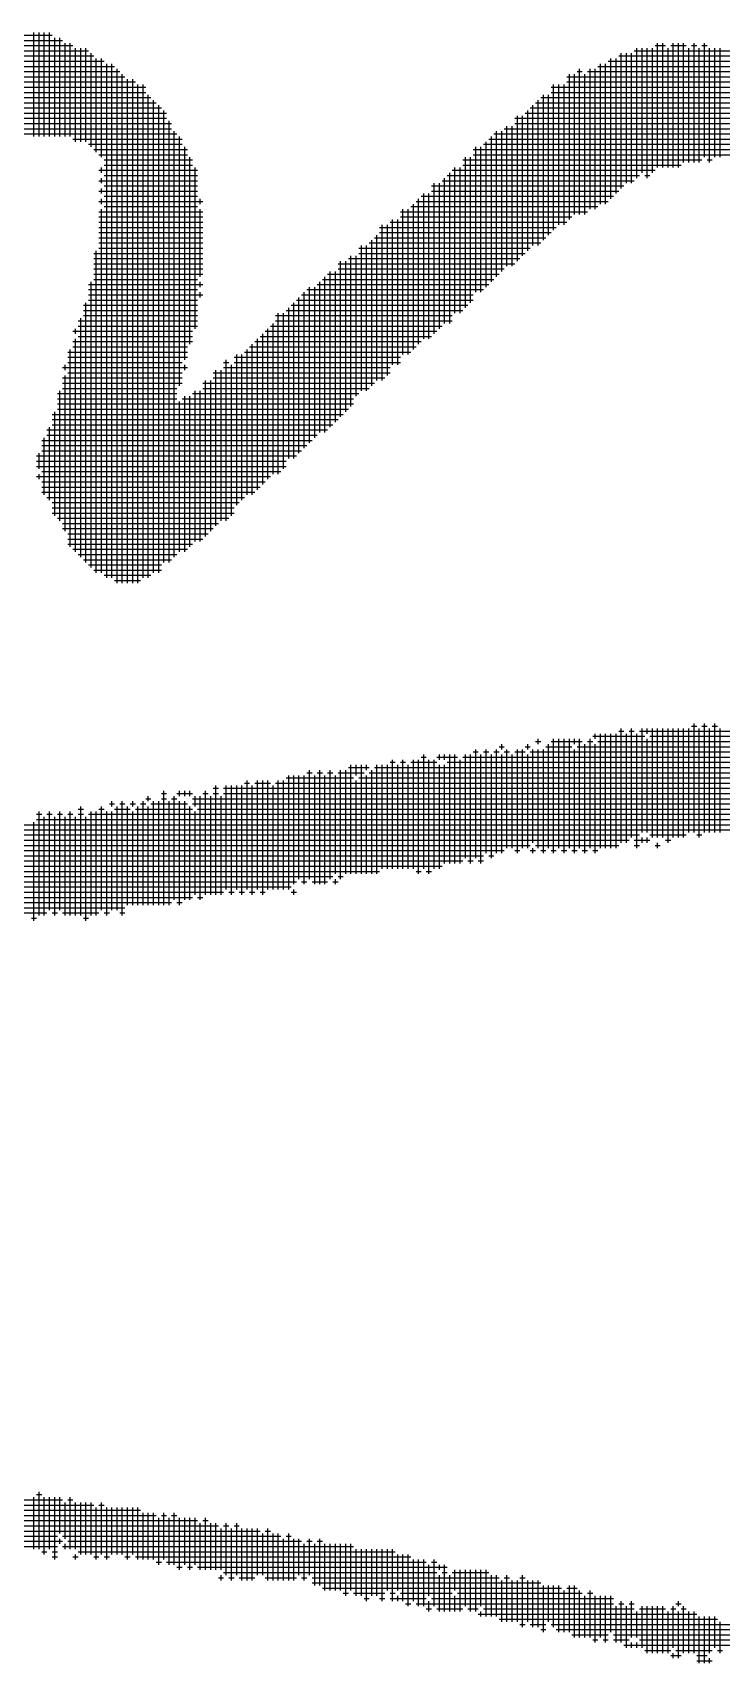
# Model space of a CAD drawing. Header units: feet. Extents: x 0 to 708085, y 0 to 237600.
# Drawn here: x 584760 to 585261, y 10671 to 11858 of the extents above; entities that cross this region are included whole.
import ezdxf

# ---------------------------------------------------------------- set-up
doc = ezdxf.new("R2010")
doc.units = ezdxf.units.FT
doc.header["$LTSCALE"] = 2200
doc.header["$MEASUREMENT"] = 0
doc.layers.add('CX-MISC', color=2, linetype='CONTINUOUS')

msp = doc.modelspace()

# ---------------------------------------------------------------- linework, layer by layer
at = {"layer": 'CX-MISC'}
for p, q in [((584761.2, 11782.5, 9817), (584761.2, 11858.1, 9817)), ((584765, 11782.5, 9817), (584765, 11858.1, 9817)), ((584768.8, 11782.5, 9817), (584768.8, 11858.1, 9817)), ((584772.6, 11782.5, 9817), (584772.6, 11858.1, 9817)), ((584672.4, 11848.6, 9817), (584789.6, 11848.6, 9817)), ((584687.5, 11852.4, 9817), (584782, 11852.4, 9817)), ((584717.8, 11856.2, 9817), (584774.5, 11856.2, 9817)), ((584776.4, 11782.5, 9817), (584776.4, 11854.3, 9817)), ((584780.1, 11782.5, 9817), (584780.1, 11854.3, 9817)), ((584783.9, 11782.5, 9817), (584783.9, 11850.5, 9817)), ((584787.7, 11782.5, 9817), (584787.7, 11850.5, 9817)), ((584791.5, 11778.7, 9817), (584791.5, 11846.7, 9817)), ((584795.3, 11778.7, 9817), (584795.3, 11846.7, 9817)), ((584799, 11778.7, 9817), (584799, 11846.7, 9817)), ((585199.7, 11752.2, 9817), (585199.7, 11846.7, 9817)), ((585203.5, 11756, 9817), (585203.5, 11846.7, 9817)), ((585207.3, 11752.2, 9817), (585207.3, 11846.7, 9817)), ((585211.1, 11756, 9817), (585211.1, 11846.7, 9817)), ((585213, 11848.6, 9817), (585220.5, 11848.6, 9817)), ((585214.8, 11759.8, 9817), (585214.8, 11850.5, 9817)), ((585218.6, 11759.8, 9817), (585218.6, 11850.5, 9817)), ((585222.4, 11759.8, 9817), (585222.4, 11846.7, 9817)), ((585224.3, 11848.6, 9817), (585235.6, 11848.6, 9817)), ((585226.2, 11759.8, 9817), (585226.2, 11850.5, 9817)), ((585230, 11759.8, 9817), (585230, 11850.5, 9817)), ((585233.7, 11763.6, 9817), (585233.7, 11850.5, 9817)), ((585237.5, 11763.6, 9817), (585237.5, 11846.7, 9817)), ((585239.4, 11848.6, 9817), (585243.2, 11848.6, 9817)), ((585241.3, 11763.6, 9817), (585241.3, 11850.5, 9817)), ((585245.1, 11763.6, 9817), (585245.1, 11846.7, 9817)), ((585247, 11848.6, 9817), (585250.8, 11848.6, 9817)), ((585248.9, 11767.4, 9817), (585248.9, 11850.5, 9817)), ((585252.6, 11763.6, 9817), (585252.6, 11846.7, 9817)), ((585256.4, 11767.4, 9817), (585256.4, 11846.7, 9817)), ((585260.2, 11767.4, 9817), (585260.2, 11846.7, 9817)), ((584634.6, 11837.3, 9817), (584812.3, 11837.3, 9817)), ((584642.2, 11841.1, 9817), (584804.7, 11841.1, 9817)), ((584661.1, 11844.8, 9817), (584800.9, 11844.8, 9817)), ((584802.8, 11774.9, 9817), (584802.8, 11843, 9817)), ((584806.6, 11771.1, 9817), (584806.6, 11839.2, 9817)), ((584810.4, 11767.4, 9817), (584810.4, 11839.2, 9817)), ((584814.2, 11461.2, 9817), (584814.2, 11835.4, 9817)), ((584817.9, 11461.2, 9817), (584817.9, 11835.4, 9817)), ((585173.3, 11733.3, 9817), (585173.3, 11835.4, 9817)), ((585177, 11733.3, 9817), (585177, 11835.4, 9817)), ((585178.9, 11837.3, 9817), (585288.6, 11837.3, 9817)), ((585180.8, 11737.1, 9817), (585180.8, 11839.2, 9817)), ((585184.6, 11740.9, 9817), (585184.6, 11839.2, 9817)), ((585186.5, 11841.1, 9817), (585281, 11841.1, 9817)), ((585188.4, 11744.7, 9817), (585188.4, 11843, 9817)), ((585192.2, 11748.5, 9817), (585192.2, 11843, 9817)), ((585195.9, 11748.5, 9817), (585195.9, 11843, 9817)), ((585197.8, 11844.8, 9817), (585273.4, 11844.8, 9817)), ((584604.4, 11822.2, 9817), (584835, 11822.2, 9817)), ((584611.9, 11825.9, 9817), (584827.4, 11825.9, 9817)), ((584619.5, 11829.7, 9817), (584823.6, 11829.7, 9817)), ((584627.1, 11833.5, 9817), (584819.8, 11833.5, 9817)), ((584821.7, 11457.4, 9817), (584821.7, 11831.6, 9817)), ((584825.5, 11457.4, 9817), (584825.5, 11827.8, 9817)), ((584829.3, 11457.4, 9817), (584829.3, 11824.1, 9817)), ((584833.1, 11457.4, 9817), (584833.1, 11824.1, 9817)), ((585148.7, 11825.9, 9817), (585311.2, 11825.9, 9817)), ((585148.7, 11822.2, 9817), (585318.8, 11822.2, 9817)), ((585150.6, 11722, 9817), (585150.6, 11827.8, 9817)), ((585154.4, 11725.8, 9817), (585154.4, 11827.8, 9817)), ((585156.3, 11829.7, 9817), (585160, 11829.7, 9817)), ((585158.1, 11725.8, 9817), (585158.1, 11831.6, 9817)), ((585161.9, 11725.8, 9817), (585161.9, 11827.8, 9817)), ((585163.8, 11829.7, 9817), (585307.5, 11829.7, 9817)), ((585165.7, 11729.6, 9817), (585165.7, 11831.6, 9817)), ((585169.5, 11729.6, 9817), (585169.5, 11831.6, 9817)), ((585171.4, 11833.5, 9817), (585299.9, 11833.5, 9817)), ((584581.7, 11810.8, 9817), (584846.3, 11810.8, 9817)), ((584589.3, 11814.6, 9817), (584842.5, 11814.6, 9817)), ((584596.8, 11818.4, 9817), (584842.5, 11818.4, 9817)), ((584836.8, 11457.4, 9817), (584836.8, 11820.3, 9817)), ((584840.6, 11461.2, 9817), (584840.6, 11820.3, 9817)), ((584844.4, 11461.2, 9817), (584844.4, 11812.7, 9817)), ((585129.8, 11810.8, 9817), (585333.9, 11810.8, 9817)), ((585131.7, 11706.9, 9817), (585131.7, 11812.7, 9817)), ((585135.5, 11710.7, 9817), (585135.5, 11812.7, 9817)), ((585137.4, 11818.4, 9817), (585326.4, 11818.4, 9817)), ((585137.4, 11814.6, 9817), (585326.4, 11814.6, 9817)), ((585139.2, 11714.4, 9817), (585139.2, 11820.3, 9817)), ((585143, 11718.2, 9817), (585143, 11820.3, 9817)), ((585146.8, 11718.2, 9817), (585146.8, 11820.3, 9817)), ((584559, 11799.5, 9817), (584857.6, 11799.5, 9817)), ((584570.4, 11803.3, 9817), (584853.9, 11803.3, 9817)), ((584574.1, 11807, 9817), (584850.1, 11807, 9817)), ((584848.2, 11465, 9817), (584848.2, 11808.9, 9817)), ((584852, 11465, 9817), (584852, 11805.2, 9817)), ((584855.7, 11472.5, 9817), (584855.7, 11801.4, 9817)), ((585118.5, 11799.5, 9817), (585345.3, 11799.5, 9817)), ((585120.3, 11699.3, 9817), (585120.3, 11801.4, 9817)), ((585122.2, 11803.3, 9817), (585341.5, 11803.3, 9817)), ((585124.1, 11703.1, 9817), (585124.1, 11805.2, 9817)), ((585126, 11807, 9817), (585337.7, 11807, 9817)), ((585127.9, 11703.1, 9817), (585127.9, 11808.9, 9817)), ((584536.3, 11788.1, 9817), (584861.4, 11788.1, 9817)), ((584543.9, 11791.9, 9817), (584861.4, 11791.9, 9817)), ((584555.2, 11795.7, 9817), (584857.6, 11795.7, 9817)), ((584859.5, 11472.5, 9817), (584859.5, 11793.8, 9817)), ((584863.3, 11476.3, 9817), (584863.3, 11786.3, 9817)), ((585097.7, 11680.4, 9817), (585097.7, 11786.3, 9817)), ((585101.4, 11684.2, 9817), (585101.4, 11786.3, 9817)), ((585103.3, 11788.1, 9817), (585356.6, 11788.1, 9817)), ((585105.2, 11688, 9817), (585105.2, 11790, 9817)), ((585109, 11688, 9817), (585109, 11790, 9817)), ((585110.9, 11795.7, 9817), (585349, 11795.7, 9817)), ((585110.9, 11791.9, 9817), (585349, 11791.9, 9817)), ((585112.8, 11691.8, 9817), (585112.8, 11797.6, 9817)), ((585116.6, 11695.5, 9817), (585116.6, 11797.6, 9817)), ((584528.8, 11784.4, 9817), (584865.2, 11784.4, 9817)), ((584789.6, 11780.6, 9817), (584869, 11780.6, 9817)), ((584800.9, 11776.8, 9817), (584869, 11776.8, 9817)), ((584867.1, 11601, 9817), (584867.1, 11782.5, 9817)), ((584870.9, 11619.9, 9817), (584870.9, 11774.9, 9817)), ((585082.5, 11669.1, 9817), (585082.5, 11774.9, 9817)), ((585086.3, 11669.1, 9817), (585086.3, 11774.9, 9817)), ((585088.2, 11776.8, 9817), (585364.2, 11776.8, 9817)), ((585090.1, 11672.9, 9817), (585090.1, 11778.7, 9817)), ((585092, 11780.6, 9817), (585360.4, 11780.6, 9817)), ((585093.9, 11676.6, 9817), (585093.9, 11782.5, 9817)), ((585095.8, 11784.4, 9817), (585356.6, 11784.4, 9817)), ((584804.7, 11773, 9817), (584872.8, 11773, 9817)), ((584808.5, 11769.2, 9817), (584872.8, 11769.2, 9817)), ((584812.3, 11765.5, 9817), (584876.5, 11765.5, 9817)), ((584874.6, 11631.3, 9817), (584874.6, 11767.4, 9817)), ((585073.1, 11765.5, 9817), (585247, 11765.5, 9817)), ((585075, 11657.7, 9817), (585075, 11767.4, 9817)), ((585078.8, 11661.5, 9817), (585078.8, 11767.4, 9817)), ((585080.7, 11773, 9817), (585364.2, 11773, 9817)), ((585080.7, 11769.2, 9817), (585367.9, 11769.2, 9817)), ((585250.8, 11765.5, 9817), (585254.5, 11765.5, 9817)), ((584808.5, 11757.9, 9817), (584880.3, 11757.9, 9817)), ((584810.4, 11756, 9817), (584810.4, 11759.8, 9817)), ((584810.4, 11748.5, 9817), (584810.4, 11752.2, 9817)), ((584812.3, 11761.7, 9817), (584876.5, 11761.7, 9817)), ((584812.3, 11754.1, 9817), (584880.3, 11754.1, 9817)), ((584878.4, 11642.6, 9817), (584878.4, 11759.8, 9817)), ((585059.9, 11646.4, 9817), (585059.9, 11752.2, 9817)), ((585061.8, 11754.1, 9817), (585201.6, 11754.1, 9817)), ((585063.6, 11646.4, 9817), (585063.6, 11756, 9817)), ((585065.5, 11757.9, 9817), (585213, 11757.9, 9817)), ((585067.4, 11654, 9817), (585067.4, 11759.8, 9817)), ((585071.2, 11654, 9817), (585071.2, 11759.8, 9817)), ((585073.1, 11761.7, 9817), (585231.9, 11761.7, 9817)), ((585205.4, 11754.1, 9817), (585209.2, 11754.1, 9817)), ((584808.5, 11750.3, 9817), (584880.3, 11750.3, 9817)), ((584808.5, 11742.8, 9817), (584880.3, 11742.8, 9817)), ((584810.4, 11740.9, 9817), (584810.4, 11744.7, 9817)), ((584812.3, 11746.6, 9817), (584880.3, 11746.6, 9817)), ((584812.3, 11739, 9817), (584880.3, 11739, 9817)), ((585042.9, 11739, 9817), (585182.7, 11739, 9817)), ((585044.7, 11635.1, 9817), (585044.7, 11740.9, 9817)), ((585048.5, 11635.1, 9817), (585048.5, 11740.9, 9817)), ((585050.4, 11746.6, 9817), (585190.3, 11746.6, 9817)), ((585050.4, 11742.8, 9817), (585186.5, 11742.8, 9817)), ((585052.3, 11638.8, 9817), (585052.3, 11748.5, 9817)), ((585056.1, 11642.6, 9817), (585056.1, 11748.5, 9817)), ((585058, 11750.3, 9817), (585197.8, 11750.3, 9817)), ((584808.5, 11735.2, 9817), (584884.1, 11735.2, 9817)), ((584808.5, 11727.7, 9817), (584884.1, 11727.7, 9817)), ((584810.4, 11733.3, 9817), (584810.4, 11737.1, 9817)), ((584810.4, 11465, 9817), (584810.4, 11729.6, 9817)), ((584812.3, 11731.4, 9817), (584880.3, 11731.4, 9817)), ((584882.2, 11733.3, 9817), (584882.2, 11737.1, 9817)), ((584882.2, 11680.4, 9817), (584882.2, 11729.6, 9817)), ((585027.7, 11727.7, 9817), (585163.8, 11727.7, 9817)), ((585029.6, 11623.7, 9817), (585029.6, 11729.6, 9817)), ((585033.4, 11623.7, 9817), (585033.4, 11729.6, 9817)), ((585035.3, 11731.4, 9817), (585171.4, 11731.4, 9817)), ((585037.2, 11627.5, 9817), (585037.2, 11733.3, 9817)), ((585039.1, 11735.2, 9817), (585178.9, 11735.2, 9817)), ((585041, 11631.3, 9817), (585041, 11737.1, 9817)), ((584808.5, 11723.9, 9817), (584884.1, 11723.9, 9817)), ((584808.5, 11720.1, 9817), (584884.1, 11720.1, 9817)), ((584808.5, 11716.3, 9817), (584884.1, 11716.3, 9817)), ((585012.6, 11716.3, 9817), (585141.1, 11716.3, 9817)), ((585014.5, 11604.8, 9817), (585014.5, 11718.2, 9817)), ((585018.3, 11608.6, 9817), (585018.3, 11718.2, 9817)), ((585020.2, 11720.1, 9817), (585148.7, 11720.1, 9817)), ((585022.1, 11616.2, 9817), (585022.1, 11722, 9817)), ((585025.8, 11616.2, 9817), (585025.8, 11722, 9817)), ((585027.7, 11723.9, 9817), (585152.5, 11723.9, 9817)), ((584808.5, 11712.5, 9817), (584884.1, 11712.5, 9817)), ((584808.5, 11708.8, 9817), (584884.1, 11708.8, 9817)), ((584808.5, 11705, 9817), (584884.1, 11705, 9817)), ((584999.4, 11597.3, 9817), (584999.4, 11703.1, 9817)), ((585003.2, 11597.3, 9817), (585003.2, 11703.1, 9817)), ((585005.1, 11705, 9817), (585129.8, 11705, 9817)), ((585006.9, 11601, 9817), (585006.9, 11706.9, 9817)), ((585008.8, 11708.8, 9817), (585133.6, 11708.8, 9817)), ((585010.7, 11604.8, 9817), (585010.7, 11710.7, 9817)), ((585012.6, 11712.5, 9817), (585137.4, 11712.5, 9817)), ((584804.7, 11697.4, 9817), (584884.1, 11697.4, 9817)), ((584804.7, 11693.6, 9817), (584884.1, 11693.6, 9817)), ((584806.6, 11465, 9817), (584806.6, 11699.3, 9817)), ((584808.5, 11701.2, 9817), (584884.1, 11701.2, 9817)), ((584984.3, 11578.4, 9817), (584984.3, 11691.8, 9817)), ((584988, 11582.1, 9817), (584988, 11691.8, 9817)), ((584989.9, 11693.6, 9817), (585114.7, 11693.6, 9817)), ((584991.8, 11585.9, 9817), (584991.8, 11695.5, 9817)), ((584995.6, 11593.5, 9817), (584995.6, 11695.5, 9817)), ((584997.5, 11701.2, 9817), (585122.2, 11701.2, 9817)), ((584997.5, 11697.4, 9817), (585118.5, 11697.4, 9817)), ((584804.7, 11689.9, 9817), (584884.1, 11689.9, 9817)), ((584804.7, 11686.1, 9817), (584884.1, 11686.1, 9817)), ((584804.7, 11682.3, 9817), (584884.1, 11682.3, 9817)), ((584972.9, 11567, 9817), (584972.9, 11680.4, 9817)), ((584974.8, 11682.3, 9817), (585099.6, 11682.3, 9817)), ((584976.7, 11570.8, 9817), (584976.7, 11684.2, 9817)), ((584980.5, 11574.6, 9817), (584980.5, 11684.2, 9817)), ((584982.4, 11689.9, 9817), (585110.9, 11689.9, 9817)), ((584982.4, 11686.1, 9817), (585103.3, 11686.1, 9817)), ((584800.9, 11674.7, 9817), (584884.1, 11674.7, 9817)), ((584800.9, 11671, 9817), (584880.3, 11671, 9817)), ((584802.8, 11468.7, 9817), (584802.8, 11676.6, 9817)), ((584804.7, 11678.5, 9817), (584880.3, 11678.5, 9817)), ((584882.2, 11672.9, 9817), (584882.2, 11676.6, 9817)), ((584882.2, 11665.3, 9817), (584882.2, 11669.1, 9817)), ((584957.8, 11555.7, 9817), (584957.8, 11669.1, 9817)), ((584959.7, 11671, 9817), (585088.2, 11671, 9817)), ((584961.6, 11559.5, 9817), (584961.6, 11672.9, 9817)), ((584965.4, 11563.2, 9817), (584965.4, 11672.9, 9817)), ((584967.3, 11674.7, 9817), (585092, 11674.7, 9817)), ((584969.1, 11567, 9817), (584969.1, 11676.6, 9817)), ((584971, 11678.5, 9817), (585095.8, 11678.5, 9817)), ((584797.2, 11659.6, 9817), (584880.3, 11659.6, 9817)), ((584797.2, 11655.8, 9817), (584880.3, 11655.8, 9817)), ((584799, 11472.5, 9817), (584799, 11661.5, 9817)), ((584800.9, 11667.2, 9817), (584884.1, 11667.2, 9817)), ((584800.9, 11663.4, 9817), (584880.3, 11663.4, 9817)), ((584944.6, 11655.8, 9817), (585073.1, 11655.8, 9817)), ((584946.5, 11548.1, 9817), (584946.5, 11657.7, 9817)), ((584948.4, 11659.6, 9817), (585076.9, 11659.6, 9817)), ((584950.2, 11548.1, 9817), (584950.2, 11661.5, 9817)), ((584952.1, 11663.4, 9817), (585080.7, 11663.4, 9817)), ((584954, 11551.9, 9817), (584954, 11665.3, 9817)), ((584955.9, 11667.2, 9817), (585080.7, 11667.2, 9817)), ((584793.4, 11648.3, 9817), (584880.3, 11648.3, 9817)), ((584793.4, 11644.5, 9817), (584880.3, 11644.5, 9817)), ((584795.3, 11476.3, 9817), (584795.3, 11650.2, 9817)), ((584797.2, 11652.1, 9817), (584880.3, 11652.1, 9817)), ((584933.2, 11644.5, 9817), (585058, 11644.5, 9817)), ((584935.1, 11536.8, 9817), (584935.1, 11646.4, 9817)), ((584937, 11652.1, 9817), (585065.5, 11652.1, 9817)), ((584937, 11648.3, 9817), (585065.5, 11648.3, 9817)), ((584938.9, 11536.8, 9817), (584938.9, 11654, 9817)), ((584942.7, 11540.6, 9817), (584942.7, 11654, 9817)), ((584789.6, 11640.7, 9817), (584876.5, 11640.7, 9817)), ((584789.6, 11633.2, 9817), (584876.5, 11633.2, 9817)), ((584791.5, 11638.8, 9817), (584791.5, 11642.6, 9817)), ((584791.5, 11480.1, 9817), (584791.5, 11635.1, 9817)), ((584793.4, 11636.9, 9817), (584876.5, 11636.9, 9817)), ((584921.9, 11633.2, 9817), (585042.9, 11633.2, 9817)), ((584923.8, 11525.4, 9817), (584923.8, 11635.1, 9817)), ((584925.7, 11636.9, 9817), (585050.4, 11636.9, 9817)), ((584927.6, 11529.2, 9817), (584927.6, 11638.8, 9817)), ((584929.5, 11640.7, 9817), (585054.2, 11640.7, 9817)), ((584931.3, 11533, 9817), (584931.3, 11642.6, 9817)), ((584785.8, 11625.6, 9817), (584872.8, 11625.6, 9817)), ((584785.8, 11621.8, 9817), (584872.8, 11621.8, 9817)), ((584787.7, 11483.9, 9817), (584787.7, 11627.5, 9817)), ((584789.6, 11629.4, 9817), (584872.8, 11629.4, 9817)), ((584906.8, 11621.8, 9817), (585027.7, 11621.8, 9817)), ((584908.7, 11514.1, 9817), (584908.7, 11623.7, 9817)), ((584912.4, 11517.9, 9817), (584912.4, 11623.7, 9817)), ((584914.3, 11625.6, 9817), (585035.3, 11625.6, 9817)), ((584916.2, 11521.7, 9817), (584916.2, 11627.5, 9817)), ((584918.1, 11629.4, 9817), (585039.1, 11629.4, 9817)), ((584920, 11521.7, 9817), (584920, 11631.3, 9817)), ((584782, 11614.3, 9817), (584872.8, 11614.3, 9817)), ((584783.9, 11612.4, 9817), (584783.9, 11616.2, 9817)), ((584783.9, 11495.2, 9817), (584783.9, 11608.6, 9817)), ((584785.8, 11618, 9817), (584869, 11618, 9817)), ((584785.8, 11610.5, 9817), (584869, 11610.5, 9817)), ((584870.9, 11612.4, 9817), (584870.9, 11616.2, 9817)), ((584891.7, 11610.5, 9817), (585020.2, 11610.5, 9817)), ((584893.5, 11499, 9817), (584893.5, 11612.4, 9817)), ((584897.3, 11502.8, 9817), (584897.3, 11612.4, 9817)), ((584899.2, 11618, 9817), (584903, 11618, 9817)), ((584899.2, 11614.3, 9817), (585020.2, 11614.3, 9817)), ((584901.1, 11502.8, 9817), (584901.1, 11619.9, 9817)), ((584904.9, 11506.5, 9817), (584904.9, 11616.2, 9817)), ((584906.8, 11618, 9817), (585027.7, 11618, 9817)), ((584780.1, 11502.8, 9817), (584780.1, 11597.3, 9817)), ((584782, 11606.7, 9817), (584869, 11606.7, 9817)), ((584782, 11602.9, 9817), (584869, 11602.9, 9817)), ((584782, 11599.1, 9817), (584865.2, 11599.1, 9817)), ((584878.4, 11487.6, 9817), (584878.4, 11597.3, 9817)), ((584882.2, 11487.6, 9817), (584882.2, 11597.3, 9817)), ((584884.1, 11602.9, 9817), (585008.8, 11602.9, 9817)), ((584884.1, 11599.1, 9817), (585005.1, 11599.1, 9817)), ((584886, 11491.4, 9817), (584886, 11604.8, 9817)), ((584889.8, 11495.2, 9817), (584889.8, 11604.8, 9817)), ((584891.7, 11606.7, 9817), (585016.4, 11606.7, 9817)), ((584778.3, 11595.4, 9817), (584865.2, 11595.4, 9817)), ((584778.3, 11591.6, 9817), (584865.2, 11591.6, 9817)), ((584778.3, 11587.8, 9817), (584993.7, 11587.8, 9817)), ((584867.1, 11480.1, 9817), (584867.1, 11589.7, 9817)), ((584869, 11591.6, 9817), (584993.7, 11591.6, 9817)), ((584870.9, 11480.1, 9817), (584870.9, 11593.5, 9817)), ((584874.6, 11483.9, 9817), (584874.6, 11593.5, 9817)), ((584876.5, 11595.4, 9817), (584997.5, 11595.4, 9817)), ((584774.5, 11580.2, 9817), (584986.2, 11580.2, 9817)), ((584774.5, 11576.5, 9817), (584982.4, 11576.5, 9817)), ((584774.5, 11572.7, 9817), (584978.6, 11572.7, 9817)), ((584776.4, 11506.5, 9817), (584776.4, 11582.1, 9817)), ((584778.3, 11584, 9817), (584989.9, 11584, 9817)), ((584766.9, 11561.3, 9817), (584963.5, 11561.3, 9817)), ((584768.8, 11521.7, 9817), (584768.8, 11563.2, 9817)), ((584770.7, 11568.9, 9817), (584974.8, 11568.9, 9817)), ((584770.7, 11565.1, 9817), (584967.3, 11565.1, 9817)), ((584772.6, 11517.9, 9817), (584772.6, 11570.8, 9817)), ((584763.1, 11550, 9817), (584952.1, 11550, 9817)), ((584765, 11540.6, 9817), (584765, 11551.9, 9817)), ((584766.9, 11557.6, 9817), (584959.7, 11557.6, 9817)), ((584766.9, 11553.8, 9817), (584955.9, 11553.8, 9817)), ((584763.1, 11546.2, 9817), (584944.6, 11546.2, 9817)), ((584763.1, 11542.4, 9817), (584944.6, 11542.4, 9817)), ((584766.9, 11538.7, 9817), (584940.8, 11538.7, 9817)), ((584763.1, 11534.9, 9817), (584933.2, 11534.9, 9817)), ((584765, 11533, 9817), (584765, 11536.8, 9817)), ((584766.9, 11531.1, 9817), (584929.5, 11531.1, 9817)), ((584766.9, 11527.3, 9817), (584925.7, 11527.3, 9817)), ((584766.9, 11523.5, 9817), (584921.9, 11523.5, 9817)), ((584770.7, 11519.8, 9817), (584914.3, 11519.8, 9817)), ((584774.5, 11516, 9817), (584910.6, 11516, 9817)), ((584774.5, 11512.2, 9817), (584906.8, 11512.2, 9817)), ((584774.5, 11508.4, 9817), (584906.8, 11508.4, 9817)), ((584778.3, 11504.6, 9817), (584903, 11504.6, 9817)), ((584782, 11500.9, 9817), (584895.4, 11500.9, 9817)), ((584782, 11497.1, 9817), (584891.7, 11497.1, 9817)), ((584785.8, 11493.3, 9817), (584887.9, 11493.3, 9817)), ((584785.8, 11489.5, 9817), (584884.1, 11489.5, 9817)), ((584785.8, 11485.7, 9817), (584876.5, 11485.7, 9817)), ((584789.6, 11482, 9817), (584872.8, 11482, 9817)), ((584793.4, 11478.2, 9817), (584865.2, 11478.2, 9817)), ((584797.2, 11474.4, 9817), (584861.4, 11474.4, 9817)), ((584800.9, 11470.6, 9817), (584853.9, 11470.6, 9817)), ((584804.7, 11466.8, 9817), (584853.9, 11466.8, 9817)), ((584812.3, 11463.1, 9817), (584846.3, 11463.1, 9817)), ((584819.8, 11459.3, 9817), (584838.7, 11459.3, 9817)), ((585169.5, 11344, 9817), (585169.5, 11347.8, 9817)), ((585173.3, 11264.6, 9817), (585173.3, 11347.8, 9817)), ((585177, 11264.6, 9817), (585177, 11347.8, 9817)), ((585180.8, 11264.6, 9817), (585180.8, 11347.8, 9817)), ((585184.6, 11264.6, 9817), (585184.6, 11347.8, 9817)), ((585186.5, 11349.7, 9817), (585190.3, 11349.7, 9817)), ((585188.4, 11268.4, 9817), (585188.4, 11351.6, 9817)), ((585192.2, 11268.4, 9817), (585192.2, 11347.8, 9817)), ((585194.1, 11349.7, 9817), (585197.8, 11349.7, 9817)), ((585195.9, 11272.2, 9817), (585195.9, 11351.6, 9817)), ((585199.7, 11264.6, 9817), (585199.7, 11347.8, 9817)), ((585201.6, 11349.7, 9817), (585798.9, 11349.7, 9817)), ((585203.5, 11276, 9817), (585203.5, 11351.6, 9817)), ((585207.3, 11347.8, 9817), (585207.3, 11351.6, 9817)), ((585211.1, 11272.2, 9817), (585211.1, 11351.6, 9817)), ((585214.8, 11272.2, 9817), (585214.8, 11351.6, 9817)), ((585218.6, 11272.2, 9817), (585218.6, 11351.6, 9817)), ((585222.4, 11268.4, 9817), (585222.4, 11351.6, 9817)), ((585226.2, 11272.2, 9817), (585226.2, 11351.6, 9817)), ((585230, 11272.2, 9817), (585230, 11351.6, 9817)), ((585233.7, 11272.2, 9817), (585233.7, 11351.6, 9817)), ((585237.5, 11276, 9817), (585237.5, 11351.6, 9817)), ((585239.4, 11353.4, 9817), (585243.2, 11353.4, 9817)), ((585241.3, 11276, 9817), (585241.3, 11355.3, 9817)), ((585245.1, 11272.2, 9817), (585245.1, 11351.6, 9817)), ((585247, 11353.4, 9817), (585250.8, 11353.4, 9817)), ((585248.9, 11276, 9817), (585248.9, 11355.3, 9817)), ((585252.6, 11276, 9817), (585252.6, 11351.6, 9817)), ((585254.5, 11353.4, 9817), (585258.3, 11353.4, 9817)), ((585256.4, 11276, 9817), (585256.4, 11355.3, 9817)), ((585260.2, 11276, 9817), (585260.2, 11351.6, 9817)), ((585082.5, 11257.1, 9817), (585082.5, 11336.4, 9817)), ((585090.1, 11260.8, 9817), (585090.1, 11336.4, 9817)), ((585097.7, 11260.8, 9817), (585097.7, 11336.4, 9817)), ((585099.6, 11338.3, 9817), (585103.3, 11338.3, 9817)), ((585101.4, 11336.4, 9817), (585101.4, 11340.2, 9817)), ((585105.2, 11264.6, 9817), (585105.2, 11336.4, 9817)), ((585112.8, 11260.8, 9817), (585112.8, 11336.4, 9817)), ((585116.6, 11264.6, 9817), (585116.6, 11336.4, 9817)), ((585118.5, 11338.3, 9817), (585122.2, 11338.3, 9817)), ((585120.3, 11336.4, 9817), (585120.3, 11340.2, 9817)), ((585124.1, 11268.4, 9817), (585124.1, 11336.4, 9817)), ((585126, 11342.1, 9817), (585129.8, 11342.1, 9817)), ((585127.9, 11340.2, 9817), (585127.9, 11344, 9817)), ((585127.9, 11264.6, 9817), (585127.9, 11336.4, 9817)), ((585131.7, 11260.8, 9817), (585131.7, 11336.4, 9817)), ((585133.6, 11338.3, 9817), (585152.5, 11338.3, 9817)), ((585135.5, 11264.6, 9817), (585135.5, 11340.2, 9817)), ((585137.4, 11342.1, 9817), (585160, 11342.1, 9817)), ((585139.2, 11260.8, 9817), (585139.2, 11344, 9817)), ((585143, 11264.6, 9817), (585143, 11344, 9817)), ((585146.8, 11260.8, 9817), (585146.8, 11344, 9817)), ((585150.6, 11264.6, 9817), (585150.6, 11344, 9817)), ((585154.4, 11340.2, 9817), (585154.4, 11344, 9817)), ((585154.4, 11260.8, 9817), (585154.4, 11336.4, 9817)), ((585156.3, 11338.3, 9817), (585708.1, 11338.3, 9817)), ((585158.1, 11264.6, 9817), (585158.1, 11344, 9817)), ((585161.9, 11260.8, 9817), (585161.9, 11340.2, 9817)), ((585163.8, 11342.1, 9817), (585167.6, 11342.1, 9817)), ((585165.7, 11264.6, 9817), (585165.7, 11344, 9817)), ((585167.6, 11345.9, 9817), (585205.4, 11345.9, 9817)), ((585169.5, 11260.8, 9817), (585169.5, 11340.2, 9817)), ((585171.4, 11342.1, 9817), (585723.3, 11342.1, 9817)), ((585207.3, 11276, 9817), (585207.3, 11344, 9817)), ((585209.2, 11345.9, 9817), (585745.9, 11345.9, 9817)), ((584991.8, 11245.7, 9817), (584991.8, 11325.1, 9817)), ((584995.6, 11317.5, 9817), (584995.6, 11325.1, 9817)), ((584999.4, 11245.7, 9817), (584999.4, 11325.1, 9817)), ((585003.2, 11321.3, 9817), (585003.2, 11325.1, 9817)), ((585010.7, 11245.7, 9817), (585010.7, 11325.1, 9817)), ((585014.5, 11249.5, 9817), (585014.5, 11325.1, 9817)), ((585018.3, 11249.5, 9817), (585018.3, 11325.1, 9817)), ((585020.2, 11327, 9817), (585024, 11327, 9817)), ((585022.1, 11249.5, 9817), (585022.1, 11328.9, 9817)), ((585025.8, 11249.5, 9817), (585025.8, 11325.1, 9817)), ((585027.7, 11327, 9817), (585031.5, 11327, 9817)), ((585029.6, 11249.5, 9817), (585029.6, 11328.9, 9817)), ((585033.4, 11249.5, 9817), (585033.4, 11325.1, 9817)), ((585035.3, 11327, 9817), (585054.2, 11327, 9817)), ((585037.2, 11249.5, 9817), (585037.2, 11328.9, 9817)), ((585041, 11245.7, 9817), (585041, 11328.9, 9817)), ((585042.9, 11330.8, 9817), (585046.6, 11330.8, 9817)), ((585044.7, 11249.5, 9817), (585044.7, 11332.7, 9817)), ((585048.5, 11245.7, 9817), (585048.5, 11328.9, 9817)), ((585052.3, 11249.5, 9817), (585052.3, 11328.9, 9817)), ((585054.2, 11330.8, 9817), (585069.3, 11330.8, 9817)), ((585056.1, 11328.9, 9817), (585056.1, 11332.7, 9817)), ((585056.1, 11249.5, 9817), (585056.1, 11325.1, 9817)), ((585059.9, 11328.9, 9817), (585059.9, 11332.7, 9817)), ((585059.9, 11253.3, 9817), (585059.9, 11325.1, 9817)), ((585061.8, 11327, 9817), (585617.4, 11327, 9817)), ((585063.6, 11253.3, 9817), (585063.6, 11332.7, 9817)), ((585067.4, 11253.3, 9817), (585067.4, 11332.7, 9817)), ((585071.2, 11253.3, 9817), (585071.2, 11328.9, 9817)), ((585073.1, 11330.8, 9817), (585640.1, 11330.8, 9817)), ((585075, 11257.1, 9817), (585075, 11332.7, 9817)), ((585078.8, 11253.3, 9817), (585078.8, 11332.7, 9817)), ((585080.7, 11334.5, 9817), (585084.4, 11334.5, 9817)), ((585086.3, 11253.3, 9817), (585086.3, 11332.7, 9817)), ((585088.2, 11334.5, 9817), (585092, 11334.5, 9817)), ((585093.9, 11257.1, 9817), (585093.9, 11332.7, 9817)), ((585095.8, 11334.5, 9817), (585099.6, 11334.5, 9817)), ((585101.4, 11260.8, 9817), (585101.4, 11332.7, 9817)), ((585103.3, 11334.5, 9817), (585107.1, 11334.5, 9817)), ((585109, 11264.6, 9817), (585109, 11332.7, 9817)), ((585110.9, 11334.5, 9817), (585118.5, 11334.5, 9817)), ((585120.3, 11264.6, 9817), (585120.3, 11332.7, 9817)), ((585122.2, 11334.5, 9817), (585643.9, 11334.5, 9817)), ((584914.3, 11311.9, 9817), (584918.1, 11311.9, 9817)), ((584916.2, 11234.4, 9817), (584916.2, 11313.8, 9817)), ((584921.9, 11311.9, 9817), (584933.2, 11311.9, 9817)), ((584923.8, 11234.4, 9817), (584923.8, 11313.8, 9817)), ((584927.6, 11230.6, 9817), (584927.6, 11313.8, 9817)), ((584931.3, 11234.4, 9817), (584931.3, 11313.8, 9817)), ((584937, 11311.9, 9817), (585504, 11311.9, 9817)), ((584938.9, 11234.4, 9817), (584938.9, 11313.8, 9817)), ((584942.7, 11234.4, 9817), (584942.7, 11313.8, 9817)), ((584944.6, 11315.6, 9817), (584993.7, 11315.6, 9817)), ((584946.5, 11234.4, 9817), (584946.5, 11317.5, 9817)), ((584950.2, 11238.2, 9817), (584950.2, 11317.5, 9817)), ((584954, 11241.9, 9817), (584954, 11317.5, 9817)), ((584957.8, 11238.2, 9817), (584957.8, 11317.5, 9817)), ((584959.7, 11319.4, 9817), (584963.5, 11319.4, 9817)), ((584961.6, 11241.9, 9817), (584961.6, 11321.3, 9817)), ((584965.4, 11238.2, 9817), (584965.4, 11317.5, 9817)), ((584967.3, 11319.4, 9817), (584971, 11319.4, 9817)), ((584969.1, 11238.2, 9817), (584969.1, 11321.3, 9817)), ((584972.9, 11238.2, 9817), (584972.9, 11317.5, 9817)), ((584974.8, 11319.4, 9817), (584978.6, 11319.4, 9817)), ((584976.7, 11241.9, 9817), (584976.7, 11321.3, 9817)), ((584980.5, 11245.7, 9817), (584980.5, 11317.5, 9817)), ((584982.4, 11319.4, 9817), (585001.3, 11319.4, 9817)), ((584984.3, 11241.9, 9817), (584984.3, 11321.3, 9817)), ((584988, 11245.7, 9817), (584988, 11321.3, 9817)), ((584989.9, 11323.2, 9817), (585005.1, 11323.2, 9817)), ((584995.6, 11245.7, 9817), (584995.6, 11313.8, 9817)), ((584997.5, 11315.6, 9817), (585477.6, 11315.6, 9817)), ((585003.2, 11245.7, 9817), (585003.2, 11317.5, 9817)), ((585005.1, 11319.4, 9817), (585564.5, 11319.4, 9817)), ((585006.9, 11245.7, 9817), (585006.9, 11321.3, 9817)), ((585008.8, 11323.2, 9817), (585488.9, 11323.2, 9817)), ((584842.5, 11300.5, 9817), (584846.3, 11300.5, 9817)), ((584844.4, 11298.6, 9817), (584844.4, 11302.4, 9817)), ((584853.9, 11304.3, 9817), (584857.6, 11304.3, 9817)), ((584853.9, 11300.5, 9817), (584857.6, 11300.5, 9817)), ((584855.7, 11223, 9817), (584855.7, 11306.2, 9817)), ((584861.4, 11300.5, 9817), (584865.2, 11300.5, 9817)), ((584863.3, 11226.8, 9817), (584863.3, 11302.4, 9817)), ((584865.2, 11304.3, 9817), (584876.5, 11304.3, 9817)), ((584867.1, 11302.4, 9817), (584867.1, 11306.2, 9817)), ((584870.9, 11302.4, 9817), (584870.9, 11306.2, 9817)), ((584874.6, 11302.4, 9817), (584874.6, 11306.2, 9817)), ((584876.5, 11300.5, 9817), (585405.7, 11300.5, 9817)), ((584878.4, 11294.9, 9817), (584878.4, 11302.4, 9817)), ((584882.2, 11226.8, 9817), (584882.2, 11302.4, 9817)), ((584884.1, 11304.3, 9817), (584887.9, 11304.3, 9817)), ((584886, 11230.6, 9817), (584886, 11306.2, 9817)), ((584889.8, 11230.6, 9817), (584889.8, 11302.4, 9817)), ((584891.7, 11308.1, 9817), (584895.4, 11308.1, 9817)), ((584891.7, 11304.3, 9817), (584895.4, 11304.3, 9817)), ((584893.5, 11230.6, 9817), (584893.5, 11310, 9817)), ((584897.3, 11230.6, 9817), (584897.3, 11302.4, 9817)), ((584899.2, 11308.1, 9817), (585458.7, 11308.1, 9817)), ((584899.2, 11304.3, 9817), (585443.5, 11304.3, 9817)), ((584901.1, 11234.4, 9817), (584901.1, 11310, 9817)), ((584904.9, 11230.6, 9817), (584904.9, 11310, 9817)), ((584908.7, 11234.4, 9817), (584908.7, 11310, 9817)), ((584912.4, 11230.6, 9817), (584912.4, 11310, 9817)), ((584920, 11230.6, 9817), (584920, 11310, 9817)), ((584935.1, 11234.4, 9817), (584935.1, 11310, 9817)), ((584763.1, 11289.2, 9817), (584766.9, 11289.2, 9817)), ((584765, 11215.5, 9817), (584765, 11291.1, 9817)), ((584770.7, 11289.2, 9817), (584774.5, 11289.2, 9817)), ((584772.6, 11219.3, 9817), (584772.6, 11291.1, 9817)), ((584778.3, 11289.2, 9817), (584782, 11289.2, 9817)), ((584780.1, 11219.3, 9817), (584780.1, 11291.1, 9817)), ((584785.8, 11289.2, 9817), (584789.6, 11289.2, 9817)), ((584787.7, 11215.5, 9817), (584787.7, 11291.1, 9817)), ((584793.4, 11293, 9817), (584797.2, 11293, 9817)), ((584793.4, 11289.2, 9817), (584797.2, 11289.2, 9817)), ((584795.3, 11215.5, 9817), (584795.3, 11294.9, 9817)), ((584800.9, 11289.2, 9817), (585322.6, 11289.2, 9817)), ((584802.8, 11215.5, 9817), (584802.8, 11291.1, 9817)), ((584806.6, 11215.5, 9817), (584806.6, 11291.1, 9817)), ((584808.5, 11293, 9817), (584812.3, 11293, 9817)), ((584810.4, 11219.3, 9817), (584810.4, 11294.9, 9817)), ((584814.2, 11215.5, 9817), (584814.2, 11291.1, 9817)), ((584816.1, 11296.7, 9817), (584819.8, 11296.7, 9817)), ((584817.9, 11294.9, 9817), (584817.9, 11298.6, 9817)), ((584817.9, 11219.3, 9817), (584817.9, 11291.1, 9817)), ((584819.8, 11293, 9817), (584831.2, 11293, 9817)), ((584821.7, 11219.3, 9817), (584821.7, 11294.9, 9817)), ((584823.6, 11296.7, 9817), (584827.4, 11296.7, 9817)), ((584825.5, 11215.5, 9817), (584825.5, 11298.6, 9817)), ((584829.3, 11223, 9817), (584829.3, 11294.9, 9817)), ((584831.2, 11296.7, 9817), (584835, 11296.7, 9817)), ((584833.1, 11294.9, 9817), (584833.1, 11298.6, 9817)), ((584833.1, 11223, 9817), (584833.1, 11291.1, 9817)), ((584835, 11293, 9817), (584876.5, 11293, 9817)), ((584836.8, 11223, 9817), (584836.8, 11294.9, 9817)), ((584838.7, 11296.7, 9817), (584842.5, 11296.7, 9817)), ((584840.6, 11223, 9817), (584840.6, 11298.6, 9817)), ((584844.4, 11223, 9817), (584844.4, 11294.9, 9817)), ((584846.3, 11296.7, 9817), (584872.8, 11296.7, 9817)), ((584848.2, 11223, 9817), (584848.2, 11298.6, 9817)), ((584852, 11223, 9817), (584852, 11298.6, 9817)), ((584859.5, 11223, 9817), (584859.5, 11298.6, 9817)), ((584867.1, 11223, 9817), (584867.1, 11298.6, 9817)), ((584870.9, 11226.8, 9817), (584870.9, 11298.6, 9817)), ((584874.6, 11226.8, 9817), (584874.6, 11294.9, 9817)), ((584876.5, 11296.7, 9817), (585375.5, 11296.7, 9817)), ((584878.4, 11230.6, 9817), (584878.4, 11291.1, 9817)), ((584880.3, 11293, 9817), (585352.8, 11293, 9817)), ((584687.5, 11277.8, 9817), (585269.7, 11277.8, 9817)), ((584702.7, 11281.6, 9817), (585277.2, 11281.6, 9817)), ((584761.2, 11211.7, 9817), (584761.2, 11283.5, 9817)), ((584763.1, 11285.4, 9817), (585307.5, 11285.4, 9817)), ((584768.8, 11215.5, 9817), (584768.8, 11287.3, 9817)), ((584776.4, 11215.5, 9817), (584776.4, 11287.3, 9817)), ((584783.9, 11215.5, 9817), (584783.9, 11287.3, 9817)), ((584791.5, 11215.5, 9817), (584791.5, 11287.3, 9817)), ((584799, 11211.7, 9817), (584799, 11287.3, 9817)), ((584611.9, 11266.5, 9817), (585122.2, 11266.5, 9817)), ((584661.1, 11270.3, 9817), (585194.1, 11270.3, 9817)), ((584672.4, 11274.1, 9817), (585201.6, 11274.1, 9817)), ((585124.1, 11260.8, 9817), (585124.1, 11264.6, 9817)), ((585126, 11266.5, 9817), (585186.5, 11266.5, 9817)), ((585197.8, 11270.3, 9817), (585209.2, 11270.3, 9817)), ((585197.8, 11266.5, 9817), (585201.6, 11266.5, 9817)), ((585203.5, 11268.4, 9817), (585203.5, 11272.2, 9817)), ((585207.3, 11268.4, 9817), (585207.3, 11272.2, 9817)), ((585209.2, 11274.1, 9817), (585235.6, 11274.1, 9817)), ((585213, 11266.5, 9817), (585216.7, 11266.5, 9817)), ((585214.8, 11264.6, 9817), (585214.8, 11268.4, 9817)), ((585220.5, 11270.3, 9817), (585224.3, 11270.3, 9817)), ((585243.2, 11274.1, 9817), (585247, 11274.1, 9817)), ((584528.8, 11258.9, 9817), (585088.2, 11258.9, 9817)), ((584528.8, 11255.2, 9817), (585073.1, 11255.2, 9817)), ((584593, 11262.7, 9817), (585103.3, 11262.7, 9817)), ((585076.9, 11255.2, 9817), (585080.7, 11255.2, 9817)), ((585084.4, 11255.2, 9817), (585088.2, 11255.2, 9817)), ((585092, 11258.9, 9817), (585095.8, 11258.9, 9817)), ((585110.9, 11262.7, 9817), (585114.7, 11262.7, 9817)), ((585122.2, 11262.7, 9817), (585126, 11262.7, 9817)), ((585129.8, 11262.7, 9817), (585133.6, 11262.7, 9817)), ((585137.4, 11262.7, 9817), (585141.1, 11262.7, 9817)), ((585144.9, 11262.7, 9817), (585148.7, 11262.7, 9817)), ((585152.5, 11262.7, 9817), (585156.3, 11262.7, 9817)), ((585160, 11262.7, 9817), (585163.8, 11262.7, 9817)), ((585167.6, 11262.7, 9817), (585171.4, 11262.7, 9817)), ((584438.1, 11243.8, 9817), (584978.6, 11243.8, 9817)), ((584453.2, 11247.6, 9817), (585012.6, 11247.6, 9817)), ((584472.1, 11251.4, 9817), (585058, 11251.4, 9817)), ((584980.5, 11238.2, 9817), (584980.5, 11241.9, 9817)), ((584982.4, 11243.8, 9817), (584986.2, 11243.8, 9817)), ((585039.1, 11247.6, 9817), (585042.9, 11247.6, 9817)), ((585046.6, 11247.6, 9817), (585050.4, 11247.6, 9817)), ((584339.8, 11228.7, 9817), (584876.5, 11228.7, 9817)), ((584347.3, 11232.5, 9817), (584899.2, 11232.5, 9817)), ((584370, 11236.3, 9817), (584948.4, 11236.3, 9817)), ((584400.3, 11240, 9817), (584952.1, 11240, 9817)), ((584880.3, 11228.7, 9817), (584884.1, 11228.7, 9817)), ((584903, 11232.5, 9817), (584906.8, 11232.5, 9817)), ((584910.6, 11232.5, 9817), (584914.3, 11232.5, 9817)), ((584918.1, 11232.5, 9817), (584921.9, 11232.5, 9817)), ((584925.7, 11232.5, 9817), (584929.5, 11232.5, 9817)), ((584948.4, 11232.5, 9817), (584952.1, 11232.5, 9817)), ((584950.2, 11230.6, 9817), (584950.2, 11234.4, 9817)), ((584955.9, 11240, 9817), (584959.7, 11240, 9817)), ((584963.5, 11240, 9817), (584974.8, 11240, 9817)), ((584978.6, 11240, 9817), (584982.4, 11240, 9817)), ((584233.9, 11217.4, 9817), (584770.7, 11217.4, 9817)), ((584256.6, 11221.1, 9817), (584827.4, 11221.1, 9817)), ((584286.9, 11224.9, 9817), (584861.4, 11224.9, 9817)), ((584774.5, 11217.4, 9817), (584778.3, 11217.4, 9817)), ((584782, 11217.4, 9817), (584808.5, 11217.4, 9817)), ((584812.3, 11217.4, 9817), (584816.1, 11217.4, 9817)), ((584823.6, 11217.4, 9817), (584827.4, 11217.4, 9817)), ((584865.2, 11224.9, 9817), (584869, 11224.9, 9817)), ((584759.4, 11213.6, 9817), (584763.1, 11213.6, 9817)), ((584797.2, 11213.6, 9817), (584800.9, 11213.6, 9817)), ((584748, 10790.2, 9817), (584782, 10790.2, 9817)), ((584761.2, 10754.3, 9817), (584761.2, 10792.1, 9817)), ((584763.1, 10794, 9817), (584766.9, 10794, 9817)), ((584765, 10754.3, 9817), (584765, 10795.9, 9817)), ((584768.8, 10750.5, 9817), (584768.8, 10792.1, 9817)), ((584772.6, 10754.3, 9817), (584772.6, 10792.1, 9817)), ((584776.4, 10746.8, 9817), (584776.4, 10792.1, 9817)), ((584780.1, 10765.7, 9817), (584780.1, 10792.1, 9817)), ((584785.8, 10790.2, 9817), (584789.6, 10790.2, 9817)), ((584787.7, 10754.3, 9817), (584787.7, 10792.1, 9817)), ((584532.6, 10786.4, 9817), (584804.7, 10786.4, 9817)), ((584562.8, 10782.7, 9817), (584838.7, 10782.7, 9817)), ((584627.1, 10778.9, 9817), (584850.1, 10778.9, 9817)), ((584783.9, 10761.9, 9817), (584783.9, 10788.3, 9817)), ((584791.5, 10754.3, 9817), (584791.5, 10788.3, 9817)), ((584795.3, 10750.5, 9817), (584795.3, 10788.3, 9817)), ((584799, 10750.5, 9817), (584799, 10788.3, 9817)), ((584802.8, 10750.5, 9817), (584802.8, 10788.3, 9817)), ((584806.6, 10746.8, 9817), (584806.6, 10784.6, 9817)), ((584808.5, 10786.4, 9817), (584812.3, 10786.4, 9817)), ((584810.4, 10750.5, 9817), (584810.4, 10788.3, 9817)), ((584814.2, 10746.8, 9817), (584814.2, 10784.6, 9817)), ((584817.9, 10750.5, 9817), (584817.9, 10784.6, 9817)), ((584821.7, 10750.5, 9817), (584821.7, 10784.6, 9817)), ((584825.5, 10750.5, 9817), (584825.5, 10784.6, 9817)), ((584829.3, 10746.8, 9817), (584829.3, 10784.6, 9817)), ((584833.1, 10750.5, 9817), (584833.1, 10784.6, 9817)), ((584836.8, 10746.8, 9817), (584836.8, 10784.6, 9817)), ((584840.6, 10746.8, 9817), (584840.6, 10780.8, 9817)), ((584844.4, 10746.8, 9817), (584844.4, 10780.8, 9817)), ((584848.2, 10746.8, 9817), (584848.2, 10780.8, 9817)), ((584853.9, 10778.9, 9817), (584857.6, 10778.9, 9817)), ((584855.7, 10746.8, 9817), (584855.7, 10780.8, 9817)), ((584861.4, 10778.9, 9817), (584865.2, 10778.9, 9817)), ((584863.3, 10743, 9817), (584863.3, 10780.8, 9817)), ((584638.4, 10775.1, 9817), (584880.3, 10775.1, 9817)), ((584646, 10771.3, 9817), (584895.4, 10771.3, 9817)), ((584702.7, 10767.5, 9817), (584925.7, 10767.5, 9817)), ((584852, 10743, 9817), (584852, 10777, 9817)), ((584859.5, 10743, 9817), (584859.5, 10777, 9817)), ((584867.1, 10739.2, 9817), (584867.1, 10777, 9817)), ((584870.9, 10743, 9817), (584870.9, 10777, 9817)), ((584874.6, 10739.2, 9817), (584874.6, 10777, 9817)), ((584878.4, 10743, 9817), (584878.4, 10777, 9817)), ((584882.2, 10739.2, 9817), (584882.2, 10773.2, 9817)), ((584884.1, 10775.1, 9817), (584887.9, 10775.1, 9817)), ((584886, 10739.2, 9817), (584886, 10777, 9817)), ((584889.8, 10739.2, 9817), (584889.8, 10773.2, 9817)), ((584893.5, 10739.2, 9817), (584893.5, 10773.2, 9817)), ((584897.3, 10739.2, 9817), (584897.3, 10769.4, 9817)), ((584899.2, 10771.3, 9817), (584903, 10771.3, 9817)), ((584901.1, 10735.4, 9817), (584901.1, 10773.2, 9817)), ((584904.9, 10731.6, 9817), (584904.9, 10769.4, 9817)), ((584906.8, 10771.3, 9817), (584910.6, 10771.3, 9817)), ((584908.7, 10735.4, 9817), (584908.7, 10773.2, 9817)), ((584912.4, 10731.6, 9817), (584912.4, 10769.4, 9817)), ((584916.2, 10731.6, 9817), (584916.2, 10769.4, 9817)), ((584920, 10731.6, 9817), (584920, 10769.4, 9817)), ((584923.8, 10735.4, 9817), (584923.8, 10769.4, 9817)), ((584927.6, 10735.4, 9817), (584927.6, 10765.7, 9817)), ((584929.5, 10767.5, 9817), (584933.2, 10767.5, 9817)), ((584931.3, 10731.6, 9817), (584931.3, 10769.4, 9817)), ((584935.1, 10731.6, 9817), (584935.1, 10765.7, 9817)), ((584938.9, 10731.6, 9817), (584938.9, 10765.7, 9817)), ((584946.5, 10731.6, 9817), (584946.5, 10765.7, 9817)), ((584706.4, 10763.8, 9817), (584778.3, 10763.8, 9817)), ((584721.6, 10760, 9817), (584782, 10760, 9817)), ((584751.8, 10756.2, 9817), (584778.3, 10756.2, 9817)), ((584780.1, 10758.1, 9817), (584780.1, 10761.9, 9817)), ((584782, 10763.8, 9817), (584940.8, 10763.8, 9817)), ((584782, 10756.2, 9817), (584993.7, 10756.2, 9817)), ((584783.9, 10754.3, 9817), (584783.9, 10758.1, 9817)), ((584785.8, 10760, 9817), (584955.9, 10760, 9817)), ((584942.7, 10731.6, 9817), (584942.7, 10761.9, 9817)), ((584944.6, 10763.8, 9817), (584948.4, 10763.8, 9817)), ((584950.2, 10731.6, 9817), (584950.2, 10761.9, 9817)), ((584954, 10735.4, 9817), (584954, 10761.9, 9817)), ((584957.8, 10731.6, 9817), (584957.8, 10758.1, 9817)), ((584959.7, 10760, 9817), (584963.5, 10760, 9817)), ((584961.6, 10735.4, 9817), (584961.6, 10761.9, 9817)), ((584965.4, 10727.9, 9817), (584965.4, 10758.1, 9817)), ((584967.3, 10760, 9817), (584971, 10760, 9817)), ((584969.1, 10727.9, 9817), (584969.1, 10761.9, 9817)), ((584972.9, 10724.1, 9817), (584972.9, 10758.1, 9817)), ((584976.7, 10724.1, 9817), (584976.7, 10758.1, 9817)), ((584980.5, 10724.1, 9817), (584980.5, 10758.1, 9817)), ((584984.3, 10724.1, 9817), (584984.3, 10758.1, 9817)), ((584988, 10720.3, 9817), (584988, 10758.1, 9817)), ((584991.8, 10724.1, 9817), (584991.8, 10758.1, 9817)), ((584995.6, 10720.3, 9817), (584995.6, 10754.3, 9817)), ((584999.4, 10720.3, 9817), (584999.4, 10754.3, 9817)), ((585003.2, 10716.5, 9817), (585003.2, 10754.3, 9817)), ((585006.9, 10720.3, 9817), (585006.9, 10754.3, 9817)), ((585010.7, 10720.3, 9817), (585010.7, 10754.3, 9817)), ((585014.5, 10716.5, 9817), (585014.5, 10754.3, 9817)), ((585018.3, 10724.1, 9817), (585018.3, 10754.3, 9817)), ((585022.1, 10716.5, 9817), (585022.1, 10754.3, 9817)), ((584766.9, 10752.4, 9817), (584770.7, 10752.4, 9817)), ((584774.5, 10752.4, 9817), (584778.3, 10752.4, 9817)), ((584774.5, 10748.6, 9817), (584778.3, 10748.6, 9817)), ((584789.6, 10748.6, 9817), (584793.4, 10748.6, 9817)), ((584791.5, 10746.8, 9817), (584791.5, 10750.5, 9817)), ((584793.4, 10752.4, 9817), (585024, 10752.4, 9817)), ((584804.7, 10748.6, 9817), (584808.5, 10748.6, 9817)), ((584812.3, 10748.6, 9817), (584816.1, 10748.6, 9817)), ((584827.4, 10748.6, 9817), (584831.2, 10748.6, 9817)), ((584835, 10748.6, 9817), (585035.3, 10748.6, 9817)), ((584850.1, 10744.9, 9817), (584853.9, 10744.9, 9817)), ((584857.6, 10744.9, 9817), (585046.6, 10744.9, 9817)), ((585025.8, 10724.1, 9817), (585025.8, 10750.5, 9817)), ((585029.6, 10716.5, 9817), (585029.6, 10750.5, 9817)), ((585033.4, 10712.7, 9817), (585033.4, 10750.5, 9817)), ((585037.2, 10716.5, 9817), (585037.2, 10746.8, 9817)), ((585041, 10712.7, 9817), (585041, 10746.8, 9817)), ((585044.7, 10712.7, 9817), (585044.7, 10746.8, 9817)), ((585048.5, 10720.3, 9817), (585048.5, 10743, 9817)), ((585050.4, 10744.9, 9817), (585054.2, 10744.9, 9817)), ((585052.3, 10712.7, 9817), (585052.3, 10746.8, 9817)), ((585056.1, 10739.2, 9817), (585056.1, 10743, 9817)), ((585059.9, 10709, 9817), (585059.9, 10743, 9817)), ((584865.2, 10741.1, 9817), (584869, 10741.1, 9817)), ((584872.8, 10741.1, 9817), (584876.5, 10741.1, 9817)), ((584880.3, 10741.1, 9817), (585061.8, 10741.1, 9817)), ((584895.4, 10733.5, 9817), (584899.2, 10733.5, 9817)), ((584897.3, 10731.6, 9817), (584897.3, 10735.4, 9817)), ((584899.2, 10737.3, 9817), (585054.2, 10737.3, 9817)), ((584903, 10733.5, 9817), (584906.8, 10733.5, 9817)), ((584910.6, 10733.5, 9817), (584921.9, 10733.5, 9817)), ((584929.5, 10733.5, 9817), (584952.1, 10733.5, 9817)), ((584955.9, 10733.5, 9817), (584959.7, 10733.5, 9817)), ((584963.5, 10733.5, 9817), (585099.6, 10733.5, 9817)), ((585056.1, 10709, 9817), (585056.1, 10735.4, 9817)), ((585058, 10737.3, 9817), (585061.8, 10737.3, 9817)), ((585063.6, 10709, 9817), (585063.6, 10735.4, 9817)), ((585065.5, 10737.3, 9817), (585092, 10737.3, 9817)), ((585067.4, 10724.1, 9817), (585067.4, 10739.2, 9817)), ((585071.2, 10709, 9817), (585071.2, 10739.2, 9817)), ((585075, 10712.7, 9817), (585075, 10739.2, 9817)), ((585078.8, 10709, 9817), (585078.8, 10739.2, 9817)), ((585082.5, 10709, 9817), (585082.5, 10739.2, 9817)), ((585086.3, 10712.7, 9817), (585086.3, 10739.2, 9817)), ((585090.1, 10705.2, 9817), (585090.1, 10739.2, 9817)), ((585093.9, 10705.2, 9817), (585093.9, 10735.4, 9817)), ((585097.7, 10705.2, 9817), (585097.7, 10735.4, 9817)), ((585101.4, 10701.4, 9817), (585101.4, 10731.6, 9817)), ((585103.3, 10733.5, 9817), (585107.1, 10733.5, 9817)), ((585105.2, 10701.4, 9817), (585105.2, 10735.4, 9817)), ((585109, 10701.4, 9817), (585109, 10731.6, 9817)), ((585112.8, 10701.4, 9817), (585112.8, 10731.6, 9817)), ((585114.7, 10733.5, 9817), (585118.5, 10733.5, 9817)), ((585116.6, 10697.6, 9817), (585116.6, 10735.4, 9817)), ((585120.3, 10701.4, 9817), (585120.3, 10731.6, 9817)), ((585124.1, 10697.6, 9817), (585124.1, 10731.6, 9817)), ((585127.9, 10697.6, 9817), (585127.9, 10731.6, 9817)), ((584963.5, 10729.7, 9817), (585129.8, 10729.7, 9817)), ((584971, 10726, 9817), (585144.9, 10726, 9817)), ((584986.2, 10722.2, 9817), (584989.9, 10722.2, 9817)), ((584993.7, 10722.2, 9817), (585016.4, 10722.2, 9817)), ((585001.3, 10718.4, 9817), (585005.1, 10718.4, 9817)), ((585012.6, 10718.4, 9817), (585016.4, 10718.4, 9817)), ((585020.2, 10722.2, 9817), (585024, 10722.2, 9817)), ((585020.2, 10718.4, 9817), (585046.6, 10718.4, 9817)), ((585025.8, 10716.5, 9817), (585025.8, 10720.3, 9817)), ((585027.7, 10722.2, 9817), (585065.5, 10722.2, 9817)), ((585050.4, 10718.4, 9817), (585182.7, 10718.4, 9817)), ((585067.4, 10709, 9817), (585067.4, 10720.3, 9817)), ((585069.3, 10722.2, 9817), (585160, 10722.2, 9817)), ((585131.7, 10693.8, 9817), (585131.7, 10727.9, 9817)), ((585135.5, 10701.4, 9817), (585135.5, 10727.9, 9817)), ((585139.2, 10697.6, 9817), (585139.2, 10727.9, 9817)), ((585143, 10693.8, 9817), (585143, 10727.9, 9817)), ((585146.8, 10693.8, 9817), (585146.8, 10724.1, 9817)), ((585148.7, 10726, 9817), (585156.3, 10726, 9817)), ((585150.6, 10693.8, 9817), (585150.6, 10727.9, 9817)), ((585154.4, 10690.1, 9817), (585154.4, 10727.9, 9817)), ((585158.1, 10690.1, 9817), (585158.1, 10724.1, 9817)), ((585161.9, 10690.1, 9817), (585161.9, 10720.3, 9817)), ((585163.8, 10722.2, 9817), (585167.6, 10722.2, 9817)), ((585165.7, 10690.1, 9817), (585165.7, 10724.1, 9817)), ((585169.5, 10686.3, 9817), (585169.5, 10720.3, 9817)), ((585173.3, 10690.1, 9817), (585173.3, 10720.3, 9817)), ((585177, 10686.3, 9817), (585177, 10720.3, 9817)), ((585180.8, 10693.8, 9817), (585180.8, 10720.3, 9817)), ((585031.5, 10714.6, 9817), (585035.3, 10714.6, 9817)), ((585039.1, 10714.6, 9817), (585182.7, 10714.6, 9817)), ((585046.6, 10710.8, 9817), (585050.4, 10710.8, 9817)), ((585048.5, 10709, 9817), (585048.5, 10716.5, 9817)), ((585054.2, 10710.8, 9817), (585073.1, 10710.8, 9817)), ((585076.9, 10710.8, 9817), (585084.4, 10710.8, 9817)), ((585084.4, 10707.1, 9817), (585243.2, 10707.1, 9817)), ((585086.3, 10705.2, 9817), (585086.3, 10709, 9817)), ((585088.2, 10710.8, 9817), (585197.8, 10710.8, 9817)), ((585184.6, 10686.3, 9817), (585184.6, 10712.7, 9817)), ((585186.5, 10714.6, 9817), (585190.3, 10714.6, 9817)), ((585188.4, 10686.3, 9817), (585188.4, 10716.5, 9817)), ((585192.2, 10682.5, 9817), (585192.2, 10712.7, 9817)), ((585194.1, 10714.6, 9817), (585197.8, 10714.6, 9817)), ((585195.9, 10690.1, 9817), (585195.9, 10716.5, 9817)), ((585199.7, 10690.1, 9817), (585199.7, 10709, 9817)), ((585201.6, 10710.8, 9817), (585220.5, 10710.8, 9817)), ((585203.5, 10682.5, 9817), (585203.5, 10712.7, 9817)), ((585207.3, 10678.7, 9817), (585207.3, 10712.7, 9817)), ((585211.1, 10678.7, 9817), (585211.1, 10712.7, 9817)), ((585214.8, 10678.7, 9817), (585214.8, 10712.7, 9817)), ((585218.6, 10678.7, 9817), (585218.6, 10712.7, 9817)), ((585222.4, 10678.7, 9817), (585222.4, 10709, 9817)), ((585224.3, 10710.8, 9817), (585228.1, 10710.8, 9817)), ((585226.2, 10682.5, 9817), (585226.2, 10712.7, 9817)), ((585228.1, 10714.6, 9817), (585231.9, 10714.6, 9817)), ((585230, 10712.7, 9817), (585230, 10716.5, 9817)), ((585230, 10674.9, 9817), (585230, 10709, 9817)), ((585231.9, 10710.8, 9817), (585235.6, 10710.8, 9817)), ((585233.7, 10678.7, 9817), (585233.7, 10712.7, 9817)), ((585237.5, 10678.7, 9817), (585237.5, 10709, 9817)), ((585241.3, 10678.7, 9817), (585241.3, 10709, 9817)), ((585099.6, 10703.3, 9817), (585258.3, 10703.3, 9817)), ((585114.7, 10699.5, 9817), (585118.5, 10699.5, 9817)), ((585122.2, 10699.5, 9817), (585133.6, 10699.5, 9817)), ((585129.8, 10695.7, 9817), (585133.6, 10695.7, 9817)), ((585137.4, 10699.5, 9817), (585277.2, 10699.5, 9817)), ((585141.1, 10695.7, 9817), (585296.1, 10695.7, 9817)), ((585245.1, 10671.2, 9817), (585245.1, 10705.2, 9817)), ((585248.9, 10671.2, 9817), (585248.9, 10705.2, 9817)), ((585252.6, 10678.7, 9817), (585252.6, 10705.2, 9817)), ((585256.4, 10682.5, 9817), (585256.4, 10705.2, 9817)), ((585260.2, 10678.7, 9817), (585260.2, 10701.4, 9817)), ((585152.5, 10691.9, 9817), (585178.9, 10691.9, 9817)), ((585167.6, 10688.2, 9817), (585171.4, 10688.2, 9817)), ((585175.2, 10688.2, 9817), (585178.9, 10688.2, 9817)), ((585182.7, 10691.9, 9817), (585311.2, 10691.9, 9817)), ((585182.7, 10688.2, 9817), (585194.1, 10688.2, 9817)), ((585190.3, 10684.4, 9817), (585349, 10684.4, 9817)), ((585195.9, 10682.5, 9817), (585195.9, 10686.3, 9817)), ((585199.7, 10682.5, 9817), (585199.7, 10686.3, 9817)), ((585201.6, 10688.2, 9817), (585326.4, 10688.2, 9817)), ((585205.4, 10680.6, 9817), (585224.3, 10680.6, 9817)), ((585224.3, 10676.8, 9817), (585231.9, 10676.8, 9817)), ((585226.2, 10674.9, 9817), (585226.2, 10678.7, 9817)), ((585228.1, 10680.6, 9817), (585254.5, 10680.6, 9817)), ((585243.2, 10676.8, 9817), (585250.8, 10676.8, 9817)), ((585243.2, 10673, 9817), (585254.5, 10673, 9817)), ((585252.6, 10671.2, 9817), (585252.6, 10674.9, 9817)), ((585258.3, 10680.6, 9817), (585262.1, 10680.6, 9817))]:
    msp.add_line(p, q, dxfattribs=at)

doc.saveas('drawing.dxf')
